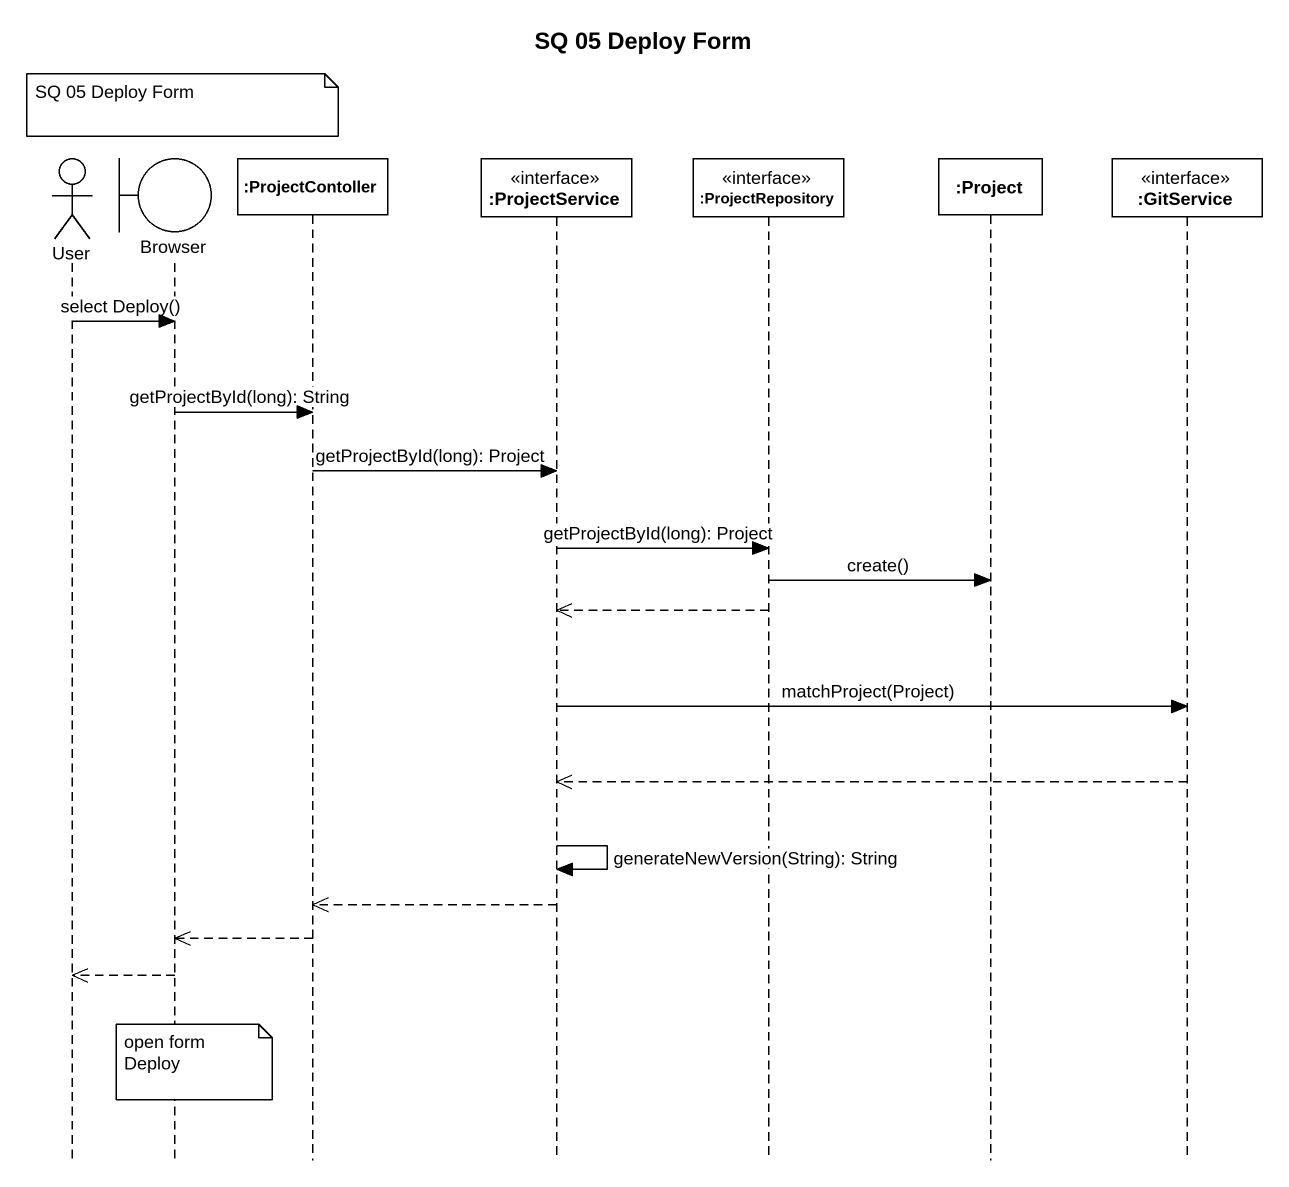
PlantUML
@startuml
title SQ 05 Deploy Form
hide footbox
actor User
boundary Browser
participant ":ProjectContoller" as ProjectContoller
participant ":ProjectService" as ProjectService <<interface>>
participant ":ProjectRepository" as ProjectRepository <<interface>>
participant ":Project" as Project
participant ":GitService" as GitService <<interface>>

note over Browser : SQ 05 Deploy Form
User -> Browser : select Deploy()
Browser -> ProjectContoller : getProjectById(long): String
ProjectContoller -> ProjectService : getProjectById(long): Project
ProjectService -> ProjectRepository : getProjectById(long): Project
ProjectRepository -> Project : create()
ProjectRepository -->> ProjectService
ProjectService -> GitService : matchProject(Project)
GitService -->> ProjectService
ProjectService -> ProjectService : generateNewVersion(String): String
ProjectService -->> ProjectContoller
ProjectContoller -->> Browser
Browser -->> User
note over Browser : open form Deploy
@enduml
